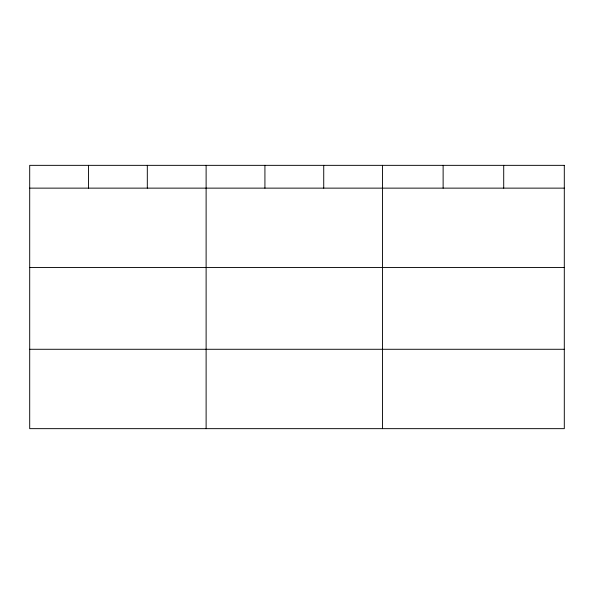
<?xml version="1.0" encoding="UTF-8"?>
<svg xmlns="http://www.w3.org/2000/svg" width="594" height="594" viewBox="0 0 594 594"><rect width="100%" height="100%" fill="white"/><g stroke="black" fill="none" stroke-linecap="round" stroke-linejoin="round"><path stroke-width="0.89" d="M29.7 188.135L564.3 188.135M29.7 267.5L564.3 267.5M29.7 349.279L564.3 349.279M503.712 165.347L503.712 188.135M443.124 165.347L443.124 188.135M382.536 165.347L382.536 428.653M323.73 165.347L323.73 188.135M264.924 165.347L264.924 188.135M206.118 165.347L206.118 428.653M147.312 165.347L147.312 188.135M88.506 165.347L88.506 188.135M564.3 165.347L29.7 165.347L29.7 428.653L564.3 428.653L564.3 165.347"/></g></svg>
